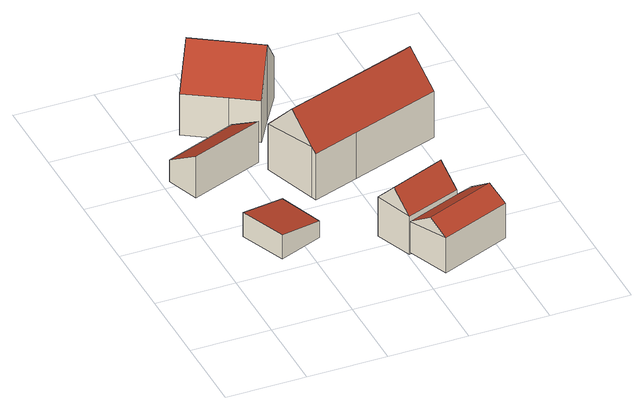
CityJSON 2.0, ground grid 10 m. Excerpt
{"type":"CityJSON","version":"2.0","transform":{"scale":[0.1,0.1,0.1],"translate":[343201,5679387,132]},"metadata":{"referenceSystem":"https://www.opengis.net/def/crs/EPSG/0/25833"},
"CityObjects":{
"building1":{"type":"Building","attributes":{"Dachtyp_tdc":"tdcPolyFlatRoof","Gemeindeschluessel":14729160,"Dachneigung":9.49,"QualitaetDacherkennung":60,"Geometrietyp2DReferenz":"3000","function":"31001_9998","roofType":"2100","measuredHeight":3.36},"geometry":[{"type":"MultiSurface","lod":"2","boundaries":[[[0,1,2,3]],[[1,4,5,2]],[[4,6,7,5]],[[6,0,3,7]],[[6,4,1,0]],[[3,2,5,7]]],"semantics":{"surfaces":[{"type":"WallSurface"},{"type":"RoofSurface"},{"type":"GroundSurface"}],"values":[0,0,0,0,1,2]}}]},
"building2":{"type":"Building","attributes":{"Dachtyp_tdc":"tdcPolyFlatRoof","Gemeindeschluessel":14729160,"Dachneigung":31.64,"QualitaetDacherkennung":66,"Geometrietyp2DReferenz":"3000","function":"31001_9998","roofType":"2100","measuredHeight":5.7},"geometry":[{"type":"MultiSurface","lod":"2","boundaries":[[[8,9,10,11]],[[9,12,13,10]],[[12,14,15,13]],[[14,8,11,15]],[[14,12,9,8]],[[11,10,13,15]]],"semantics":{"surfaces":[{"type":"WallSurface"},{"type":"RoofSurface"},{"type":"GroundSurface"}],"values":[0,0,0,0,1,2]}}]},
"building3":{"type":"Building","attributes":{"Dachtyp_tdc":"tdcGableRoof","Gemeindeschluessel":14729160,"Dachneigung":46.83,"QualitaetDacherkennung":76,"Geometrietyp2DReferenz":"3000","function":"31001_9998","roofType":"3100","measuredHeight":10.37},"geometry":[{"type":"MultiSurface","lod":"2","boundaries":[[[16,17,18,19]],[[17,20,21,18]],[[20,22,23,21]],[[22,24,25,23]],[[24,26,27,25]],[[26,28,29,27]],[[28,30,31,29]],[[30,16,19,31]],[[26,24,22,20,17]],[[17,16,30,28,26]],[[19,18,21,23,25,27,29,31]]],"semantics":{"surfaces":[{"type":"WallSurface"},{"type":"RoofSurface"},{"type":"GroundSurface"}],"values":[0,0,0,0,0,0,0,0,1,1,2]}}]},
"building4":{"type":"Building","attributes":{"Dachtyp_tdc":"tdcGableRoof","Gemeindeschluessel":14729160,"Dachneigung":46.7,"QualitaetDacherkennung":79,"Geometrietyp2DReferenz":"3000","function":"31001_9998","roofType":"3100","measuredHeight":7.99},"geometry":[{"type":"MultiSurface","lod":"2","boundaries":[[[32,33,34,35]],[[33,36,37,34]],[[36,38,39,37]],[[38,32,35,39]],[[36,33,40]],[[32,38,41]],[[33,32,41,40]],[[38,36,40,41]],[[35,34,37,39]]],"semantics":{"surfaces":[{"type":"WallSurface"},{"type":"RoofSurface"},{"type":"GroundSurface"}],"values":[0,0,0,0,0,0,1,1,2]}}]},
"building5":{"type":"Building","attributes":{"Dachtyp_tdc":"tdcFreeFormRoof","Gemeindeschluessel":14729160,"Dachneigung":33.12,"QualitaetDacherkennung":80,"Geometrietyp2DReferenz":"3000","function":"31001_9998","roofType":"5000","measuredHeight":6.41},"geometry":[{"type":"MultiSurface","lod":"2","boundaries":[[[42,43,44,45]],[[43,46,47,44]],[[46,48,49,47]],[[48,50,51,49]],[[50,42,45,51]],[[50,48,52,53]],[[52,46,43,42,53]],[[42,50,53]],[[48,46,52]],[[45,44,47,49,51]]],"semantics":{"surfaces":[{"type":"WallSurface"},{"type":"RoofSurface"},{"type":"GroundSurface"}],"values":[0,0,0,0,0,1,1,0,0,2]}}]},
"building6":{"type":"Building","attributes":{"Dachtyp_tdc":"tdcFreeFormRoof","Gemeindeschluessel":14729160,"Dachneigung":46.4,"QualitaetDacherkennung":79,"Geometrietyp2DReferenz":"3000","function":"31001_9998","roofType":"5000","measuredHeight":10.51},"geometry":[{"type":"MultiSurface","lod":"2","boundaries":[[[54,55,56,57]],[[55,58,59,56]],[[58,60,61,59]],[[60,62,63,61]],[[62,64,65,63]],[[64,66,67,65]],[[66,68,69,67]],[[68,70,71,69]],[[70,72,73,71]],[[72,74,75,73]],[[74,54,57,75]],[[76,64,62,60,58,55,54,74,77]],[[66,76,77,72,70,68]],[[66,64,76]],[[74,72,77]],[[57,56,59,61,63,65,67,69,71,73,75]]],"semantics":{"surfaces":[{"type":"WallSurface"},{"type":"RoofSurface"},{"type":"GroundSurface"}],"values":[0,0,0,0,0,0,0,0,0,0,0,1,1,0,0,2]}}]}
},
"vertices":[
[32,153,63],[89,173,53],[89,173,30],[32,153,30],[110,116,53],[110,116,30],[55,95,63],[55,95,30],
[23,265,70],[8,306,43],[8,306,13],[23,265,13],[100,341,43],[100,341,13],[115,300,70],[115,300,13],
[184,414,66],[160,377,113],[160,377,9],[184,414,9],[136,340,66],[136,340,9],[105,360,66],[105,360,9],[57,390,66],[57,390,9],[81,427,113],[81,427,9],[87,436,101],[87,436,9],[105,465,66],[105,465,9],
[180,111,70],[249,139,69],[249,139,16],[180,111,16],[268,90,68],[268,90,16],[198,63,69],[198,63,16],[259,115,96],[189,87,96],
[198,63,62],[268,90,62],[268,90,20],[198,63,20],[287,92,66],[287,92,20],[308,44,68],[308,44,20],[219,9,68],[219,9,20],[298,67,84],[210,32,84],
[219,320,73],[218,323,69],[218,323,10],[219,320,10],[213,338,53],[213,338,10],[230,344,53],[230,344,10],[236,326,72],[236,326,10],[292,345,72],[292,345,10],[318,269,74],[318,269,10],[206,231,74],[206,231,10],[147,211,74],[147,211,10],[145,217,80],[145,217,10],[121,287,73],[121,287,10],[305,307,115],[134,249,115]
]}
